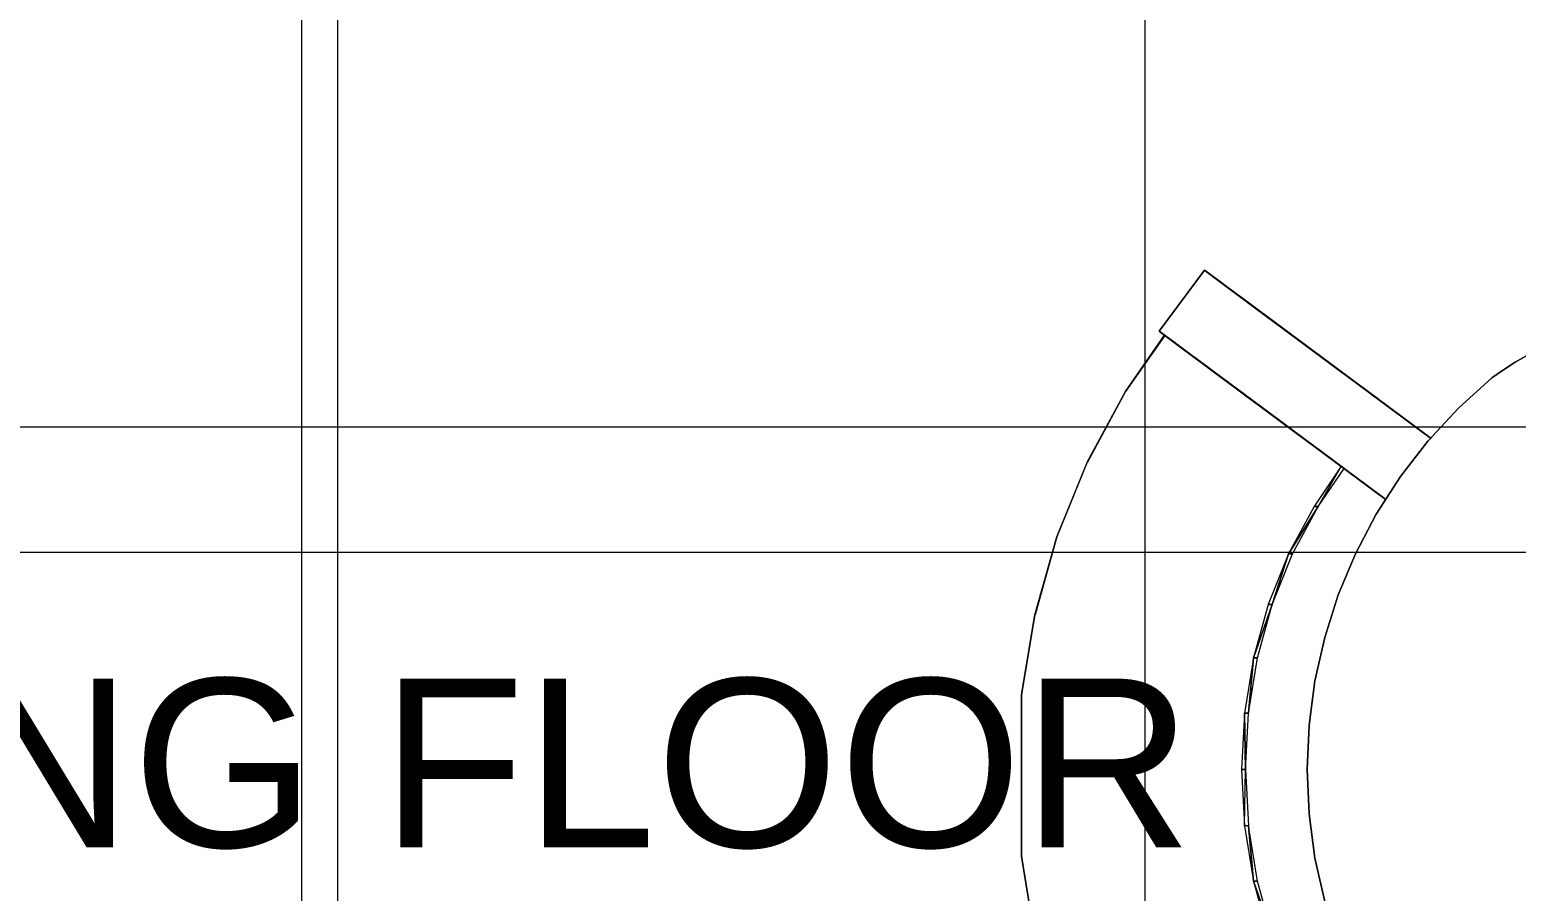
# Model space of a CAD drawing. Extents: x -566 to 72611, y -487 to 32334.
# Drawn here: x 101.5 to 123.54, y 300.11 to 312.89 of the extents above; entities that cross this region are included whole.
import ezdxf

# ---------------------------------------------------------------- set-up
doc = ezdxf.new("R2010")
doc.units = 0
doc.header["$LTSCALE"] = 0.5
doc.header["$MEASUREMENT"] = 0
doc.layers.add('Annotations', color=40, linetype='CONTINUOUS', lineweight=5)
doc.layers.add('ceilling', color=141, linetype='CONTINUOUS', lineweight=18)
doc.layers.add('floor', color=7, linetype='CONTINUOUS', lineweight=5, true_color=0xcfcfcf)
doc.layers.add('layout', color=7, linetype='CONTINUOUS', lineweight=5, true_color=0xcfcfcf)
doc.styles.get("Standard").update_dxf_attribs({"font": 'arial.ttf'})

msp = doc.modelspace()

# ---------------------------------------------------------------- hatches: boundary and pattern name
at = {"layer": 'floor'}
h = msp.add_hatch(dxfattribs=at)
h.set_pattern_fill('ANSI37', color=256, scale=100, angle=45)
h.set_pattern_definition([(90, (243.028, 267.632), (-12.5, 9e-16), []), (180, (243.028, 267.632), (-9e-16, -12.5), [])])
h.paths.add_polyline_path([(253.46925, 349.5), (154.11744, 349.5), (154.11744, 348.5), (101.14781, 348.5), (101.14781, 349.5), (0, 349.5), (0, 344.5), (36, 344.5, -0.33835703), (0, 308.66941), (0, 308.5), (0, 173.75), (253.46925, 173.75)])
h.paths.add_polyline_path([(36, 344.5), (0, 344.5), (0, 308.66941, 0.33835703)], flags=17)
h.paths.add_polyline_path([(253.46925, 173.75), (0, 173.75), (0, 173.74997), (0, 169.75), (253.46925, 169.75)])
h.paths.add_polyline_path([(253.46925, 169.75), (0, 169.75), (0, 149.21137), (36, 149.21137, -0.33835703), (0, 113.38078), (0, 113.21137), (0, 29.94998), (0, -5), (253.46925, -5)])
h.paths.add_polyline_path([(36, 149.21137), (0, 149.21137), (0, 113.38078, 0.33835703)], flags=17)
h.paths.add_polyline_path([(575.25, 169.75), (510, 169.75), (474.75, 169.75), (327.5, 169.75), (285.46925, 169.75), (285.46925, 165.75), (253.46925, 165.75), (253.46925, -5), (263.99725, -5), (263.99725, 95.99051), (287, 95.99051), (287, 97.5), (292, 97.5), (292, -5), (341.25, -5), (341.25, 13.02988), (341.25012, 15.02988), (346.24839, 15.02988, 0.36108524), (374.08728, 41.24999), (346.25012, 41.24999), (346.25012, 42.99999), (341.25, 42.99999), (341.25, 44.99999), (341.25, 97.5), (357.75, 97.5), (405.75, 97.5), (575.25, 97.5)])

# ---------------------------------------------------------------- linework, layer by layer
at = {"layer": 'ceilling'}
for p, q in [((106.06343, 349.5), (106.06343, 173.75)), ((0, 307), (533.5, 307))]:
    msp.add_line(p, q, dxfattribs=at)
at = {"layer": 'layout'}
for points in [[(118.2447, 308.41549, 72.59648), (118.91743, 309.31936, 72.63659), (118.91645, 309.32015, 72.59648)], [(119.74043, 308.70815, 72.38062), (118.99031, 309.26534, 72.37704), (118.91645, 309.32015, 72.59648)], [(119.74043, 308.70815, 72.38062), (118.91645, 309.32015, 72.59648), (119.66829, 308.76174, 72.5155)], [(119.66829, 308.76174, 72.5155), (118.91645, 309.32015, 72.59648), (119.59419, 308.81686, 72.6489)], [(119.59419, 308.81686, 72.6489), (118.91645, 309.32015, 72.59648), (118.91743, 309.31936, 72.63659)], [(119.59419, 308.81686, 72.6489), (118.91743, 309.31936, 72.63659), (118.92219, 309.31594, 72.67633)], [(119.59419, 308.81686, 72.6489), (118.92219, 309.31594, 72.67633), (119.51802, 308.87337, 72.78078)], [(119.51802, 308.87337, 72.78078), (118.92219, 309.31594, 72.67633), (118.93049, 309.30978, 72.71526)], [(119.51802, 308.87337, 72.78078), (118.93049, 309.30978, 72.71526), (118.94233, 309.30099, 72.75291)], [(119.51802, 308.87337, 72.78078), (118.94233, 309.30099, 72.75291), (118.95747, 309.2897, 72.78886)], [(119.51802, 308.87337, 72.78078), (118.95747, 309.2897, 72.78886), (119.49617, 308.88955, 72.81432)], [(119.49617, 308.88955, 72.81432), (118.95747, 309.2897, 72.78886), (118.9759, 309.27596, 72.82268)], [(119.49617, 308.88955, 72.81432), (118.9759, 309.27596, 72.82268), (119.47175, 308.9078, 72.84523)], [(119.47175, 308.9078, 72.84523), (118.9759, 309.27596, 72.82268), (118.99739, 309.26003, 72.85397)], [(119.81062, 308.65603, 72.2443), (119.06172, 309.21224, 72.15659), (118.99031, 309.26534, 72.37704)], [(119.81062, 308.65603, 72.2443), (118.99031, 309.26534, 72.37704), (119.74043, 308.70815, 72.38062)], [(119.47175, 308.9078, 72.84523), (118.99739, 309.26003, 72.85397), (119.44477, 308.92776, 72.87322)], [(119.44477, 308.92776, 72.87322), (118.99739, 309.26003, 72.85397), (119.02156, 309.24209, 72.88239)], [(119.44477, 308.92776, 72.87322), (119.02156, 309.24209, 72.88239), (119.4156, 308.94942, 72.89803)], [(119.4156, 308.94942, 72.89803), (119.02156, 309.24209, 72.88239), (119.04817, 309.22231, 72.9076)], [(119.4156, 308.94942, 72.89803), (119.04817, 309.22231, 72.9076), (119.38459, 308.97243, 72.91943)], [(119.38459, 308.97243, 72.91943), (119.04817, 309.22231, 72.9076), (119.07698, 309.20089, 72.92931)], [(119.9449, 308.55636, 71.96751), (119.13093, 309.16085, 71.93513), (119.06172, 309.21224, 72.15659)], [(119.87886, 308.60543, 72.10658), (119.06172, 309.21224, 72.15659), (119.81062, 308.65603, 72.2443)], [(119.87886, 308.60543, 72.10658), (119.06172, 309.21224, 72.15659), (119.9449, 308.55636, 71.96751)], [(119.38459, 308.97243, 72.91943), (119.07698, 309.20089, 72.92931), (119.352, 308.99673, 72.93721)], [(119.352, 308.99673, 72.93721), (119.07698, 309.20089, 72.92931), (119.09529, 309.18734, 72.93999)], [(119.352, 308.99673, 72.93721), (119.09529, 309.18734, 72.93999), (119.31794, 309.02193, 72.95121)], [(119.31794, 309.02193, 72.95121), (119.09529, 309.18734, 72.93999), (119.13972, 309.15432, 72.96123)], [(120.00898, 308.50875, 71.82712), (119.19795, 309.11111, 71.71272), (119.13093, 309.16085, 71.93513)], [(120.00898, 308.50875, 71.82712), (119.13093, 309.16085, 71.93513), (119.9449, 308.55636, 71.96751)], [(119.31794, 309.02193, 72.95121), (119.13972, 309.15432, 72.96123), (119.28303, 309.04793, 72.96131)], [(119.28303, 309.04793, 72.96131), (119.13972, 309.15432, 72.96123), (119.17537, 309.12783, 72.96735)], [(119.28303, 309.04793, 72.96131), (119.17537, 309.12783, 72.96735), (119.24739, 309.07436, 72.96739)], [(119.24739, 309.07436, 72.96739), (119.17537, 309.12783, 72.96735), (119.21138, 309.1011, 72.96942)], [(120.13081, 308.4183, 71.54256), (119.26252, 309.06313, 71.48937), (119.19795, 309.11111, 71.71272)], [(120.13081, 308.4183, 71.54256), (119.19795, 309.11111, 71.71272), (120.071, 308.46273, 71.68546)], [(120.071, 308.46273, 71.68546), (119.19795, 309.11111, 71.71272), (120.00898, 308.50875, 71.82712)], [(120.18855, 308.37539, 71.39848), (119.3249, 309.01681, 71.26513), (119.26252, 309.06313, 71.48937)], [(120.18855, 308.37539, 71.39848), (119.26252, 309.06313, 71.48937), (120.13081, 308.4183, 71.54256)], [(120.29768, 308.29439, 71.10691), (119.38496, 308.97225, 71.04002), (119.3249, 309.01681, 71.26513)], [(120.29768, 308.29439, 71.10691), (119.3249, 309.01681, 71.26513), (120.24421, 308.33407, 71.25325)], [(120.24421, 308.33407, 71.25325), (119.3249, 309.01681, 71.26513), (120.18855, 308.37539, 71.39848)], [(120.35603, 308.25106, 70.8681), (119.44258, 308.9294, 70.81409), (119.38496, 308.97225, 71.04002)], [(120.35603, 308.25106, 70.8681), (119.38496, 308.97225, 71.04002), (120.29768, 308.29439, 71.10691)], [(120.41182, 308.20956, 70.62846), (119.498, 308.88827, 70.58736), (119.44258, 308.9294, 70.81409)], [(120.41182, 308.20956, 70.62846), (119.44258, 308.9294, 70.81409), (120.35603, 308.25106, 70.8681)], [(120.46504, 308.17007, 70.38914), (119.55098, 308.84884, 70.35986), (119.498, 308.88827, 70.58736)], [(120.46504, 308.17007, 70.38914), (119.498, 308.88827, 70.58736), (120.41182, 308.20956, 70.62846)], [(120.50813, 308.13802, 70.18851), (119.602, 308.811, 70.13046), (119.55098, 308.84884, 70.35986)], [(120.50813, 308.13802, 70.18851), (119.55098, 308.84884, 70.35986), (120.46504, 308.17007, 70.38914)], [(120.55061, 308.10653, 69.9888), (119.64399, 308.77981, 69.93528), (119.602, 308.811, 70.13046)], [(120.55061, 308.10653, 69.9888), (119.602, 308.811, 70.13046), (120.50813, 308.13802, 70.18851)], [(120.59248, 308.07546, 69.78893), (119.68574, 308.74886, 69.73877), (119.64399, 308.77981, 69.93528)], [(120.59248, 308.07546, 69.78893), (119.64399, 308.77981, 69.93528), (120.55061, 308.10653, 69.9888)], [(120.63374, 308.04476, 69.58891), (119.72688, 308.71828, 69.54211), (119.68574, 308.74886, 69.73877)], [(120.63374, 308.04476, 69.58891), (119.68574, 308.74886, 69.73877), (120.59248, 308.07546, 69.78893)], [(120.67451, 308.01449, 69.38874), (119.76753, 308.68807, 69.34529), (119.72688, 308.71828, 69.54211)], [(120.67451, 308.01449, 69.38874), (119.72688, 308.71828, 69.54211), (120.63374, 308.04476, 69.58891)], [(120.71479, 307.98458, 69.18842), (119.80769, 308.65829, 69.14833), (119.76753, 308.68807, 69.34529)], [(120.71479, 307.98458, 69.18842), (119.76753, 308.68807, 69.34529), (120.67451, 308.01449, 69.38874)], [(120.75447, 307.9551, 68.98795), (119.84724, 308.62887, 68.95122), (119.80769, 308.65829, 69.14833)], [(120.75447, 307.9551, 68.98795), (119.80769, 308.65829, 69.14833), (120.71479, 307.98458, 69.18842)], [(120.79365, 307.92605, 68.78733), (119.8863, 308.59988, 68.75396), (119.84724, 308.62887, 68.95122)], [(120.79365, 307.92605, 68.78733), (119.84724, 308.62887, 68.95122), (120.75447, 307.9551, 68.98795)], [(119.84968, 308.6271, 43.25198), (120.80659, 307.9164, 43.59907), (120.72688, 307.97561, 43.07053)], [(120.80659, 307.9164, 43.59907), (119.84968, 308.6271, 43.25198), (119.92952, 308.56777, 43.78164)], [(120.83223, 307.89736, 68.58656), (119.92488, 308.57125, 68.55656), (119.8863, 308.59988, 68.75396)], [(120.83223, 307.89736, 68.58656), (119.8863, 308.59988, 68.75396), (120.79365, 307.92605, 68.78733)], [(120.87031, 307.8691, 68.38567), (119.96284, 308.54299, 68.35902), (119.92488, 308.57125, 68.55656)], [(120.87031, 307.8691, 68.38567), (119.92488, 308.57125, 68.55656), (120.83223, 307.89736, 68.58656)], [(120.80659, 307.9164, 43.59907), (119.92952, 308.56777, 43.78164), (120.88728, 307.85647, 44.12686)], [(120.88728, 307.85647, 44.12686), (119.92952, 308.56777, 43.78164), (120.01057, 308.50759, 44.31168)], [(120.90779, 307.84121, 68.18462), (120.00032, 308.51522, 68.16134), (119.96284, 308.54299, 68.35902)], [(120.90779, 307.84121, 68.18462), (119.96284, 308.54299, 68.35902), (120.87031, 307.8691, 68.38567)], [(120.94477, 307.8138, 67.98383), (120.03718, 308.48775, 67.96352), (120.00032, 308.51522, 68.16134)], [(120.94477, 307.8138, 67.98383), (120.00032, 308.51522, 68.16134), (120.90779, 307.84121, 68.18462)], [(120.88728, 307.85647, 44.12686), (120.01057, 308.50759, 44.31168), (120.96894, 307.79586, 44.65444)], [(120.96894, 307.79586, 44.65444), (120.01057, 308.50759, 44.31168), (120.09248, 308.44674, 44.84151)], [(117.74739, 307.52023, 72.52441), (118.32099, 308.35879, 72.88125), (118.32961, 308.35238, 72.8539)], [(118.31843, 308.36074, 72.37704), (119.06868, 307.80355, 72.38062), (118.2447, 308.41549, 72.59648)], [(118.2447, 308.41549, 72.59648), (119.06868, 307.80355, 72.38062), (118.99653, 307.85714, 72.5155)], [(118.2447, 308.41549, 72.59648), (118.99653, 307.85714, 72.5155), (118.92231, 307.91219, 72.6489)], [(118.2447, 308.41549, 72.59648), (118.92231, 307.91219, 72.6489), (118.24568, 308.41476, 72.63659)], [(118.24568, 308.41476, 72.63659), (118.92231, 307.91219, 72.6489), (118.25032, 308.41128, 72.67633)], [(118.25032, 308.41128, 72.67633), (118.92231, 307.91219, 72.6489), (118.84626, 307.96871, 72.78078)], [(118.25032, 308.41128, 72.67633), (118.84626, 307.96871, 72.78078), (118.25862, 308.40511, 72.71526)], [(118.25862, 308.40511, 72.71526), (118.84626, 307.96871, 72.78078), (118.27046, 308.39632, 72.75291)], [(118.27046, 308.39632, 72.75291), (118.84626, 307.96871, 72.78078), (118.28559, 308.38503, 72.78886)], [(118.28559, 308.38503, 72.78886), (118.84626, 307.96871, 72.78078), (118.82441, 307.98495, 72.81432)], [(118.28559, 308.38503, 72.78886), (118.82441, 307.98495, 72.81432), (118.30403, 308.37136, 72.82268)], [(118.30403, 308.37136, 72.82268), (118.82441, 307.98495, 72.81432), (118.79988, 308.00314, 72.84523)], [(118.30403, 308.37136, 72.82268), (118.79988, 308.00314, 72.84523), (118.32551, 308.35543, 72.85397)], [(118.38996, 308.30764, 72.15659), (119.13887, 307.75143, 72.2443), (118.31843, 308.36074, 72.37704)], [(118.31843, 308.36074, 72.37704), (119.13887, 307.75143, 72.2443), (119.06868, 307.80355, 72.38062)], [(118.32551, 308.35543, 72.85397), (118.79988, 308.00314, 72.84523), (118.7729, 308.02315, 72.87322)], [(118.32551, 308.35543, 72.85397), (118.7729, 308.02315, 72.87322), (118.34968, 308.33749, 72.88239)], [(118.34968, 308.33749, 72.88239), (118.7729, 308.02315, 72.87322), (118.74385, 308.04476, 72.89803)], [(118.34968, 308.33749, 72.88239), (118.74385, 308.04476, 72.89803), (118.37642, 308.31765, 72.9076)], [(118.37642, 308.31765, 72.9076), (118.74385, 308.04476, 72.89803), (118.71272, 308.06783, 72.91943)], [(118.37642, 308.31765, 72.9076), (118.71272, 308.06783, 72.91943), (118.40522, 308.29629, 72.92931)], [(118.45918, 308.25619, 71.93513), (119.27302, 307.65169, 71.96751), (118.38996, 308.30764, 72.15659)], [(118.38996, 308.30764, 72.15659), (119.27302, 307.65169, 71.96751), (119.20698, 307.70083, 72.10658)], [(118.38996, 308.30764, 72.15659), (119.20698, 307.70083, 72.10658), (119.13887, 307.75143, 72.2443)], [(118.40522, 308.29629, 72.92931), (118.71272, 308.06783, 72.91943), (118.68013, 308.09206, 72.93721)], [(118.40522, 308.29629, 72.92931), (118.68013, 308.09206, 72.93721), (118.42341, 308.28274, 72.93999)], [(120.94477, 307.8138, 67.98383), (120.07368, 308.46072, 67.76514), (120.03718, 308.48775, 67.96352)], [(121.13887, 307.6697, 66.91998), (120.26765, 308.31667, 66.7021), (120.07368, 308.46072, 67.76514)], [(121.13887, 307.6697, 66.91998), (120.07368, 308.46072, 67.76514), (120.94477, 307.8138, 67.98383)], [(120.83406, 307.89602, 63.59694), (120.07368, 308.46072, 67.76514), (120.26765, 308.31667, 66.7021)], [(120.96894, 307.79586, 44.65444), (120.09248, 308.44674, 44.84151), (121.05146, 307.73452, 45.18182)], [(121.05146, 307.73452, 45.18182), (120.09248, 308.44674, 44.84151), (120.17549, 308.38509, 45.37113)], [(121.05146, 307.73452, 45.18182), (120.17549, 308.38509, 45.37113), (121.13508, 307.67239, 45.70898)], [(121.13508, 307.67239, 45.70898), (120.17549, 308.38509, 45.37113), (120.25947, 308.32278, 45.90054)], [(121.13508, 307.67239, 45.70898), (120.25947, 308.32278, 45.90054), (121.21968, 307.60958, 46.23592)], [(121.21968, 307.60958, 46.23592), (120.25947, 308.32278, 45.90054), (120.34443, 308.25967, 46.42973)], [(121.70845, 307.2466, 63.79696), (120.83406, 307.89602, 63.59694), (120.26765, 308.31667, 66.7021)], [(121.70845, 307.2466, 63.79696), (120.26765, 308.31667, 66.7021), (121.13887, 307.6697, 66.91998)], [(118.42341, 308.28274, 72.93999), (118.68013, 308.09206, 72.93721), (118.64619, 308.11733, 72.95121)], [(118.42341, 308.28274, 72.93999), (118.64619, 308.11733, 72.95121), (118.46797, 308.24966, 72.96123)], [(118.46797, 308.24966, 72.96123), (118.43586, 308.27352, 72.94725), (118.42341, 308.28274, 72.93999)], [(118.52607, 308.2065, 71.71272), (119.33711, 307.60415, 71.82712), (118.45918, 308.25619, 71.93513)], [(118.45918, 308.25619, 71.93513), (119.33711, 307.60415, 71.82712), (119.27302, 307.65169, 71.96751)], [(118.46797, 308.24966, 72.96123), (118.64619, 308.11733, 72.95121), (118.61116, 308.14327, 72.96131)], [(118.46797, 308.24966, 72.96123), (118.61116, 308.14327, 72.96131), (118.50361, 308.22317, 72.96735)], [(118.50361, 308.22317, 72.96735), (118.61116, 308.14327, 72.96131), (118.57551, 308.16976, 72.96739)], [(118.50361, 308.22317, 72.96735), (118.57551, 308.16976, 72.96739), (118.5395, 308.19649, 72.96942)], [(118.59077, 308.15847, 71.48937), (119.45893, 307.51363, 71.54256), (118.52607, 308.2065, 71.71272)], [(118.52607, 308.2065, 71.71272), (119.45893, 307.51363, 71.54256), (119.39912, 307.55813, 71.68546)], [(118.52607, 308.2065, 71.71272), (119.39912, 307.55813, 71.68546), (119.33711, 307.60415, 71.82712)], [(118.65303, 308.11221, 71.26513), (119.51667, 307.47079, 71.39848), (118.59077, 308.15847, 71.48937)], [(118.59077, 308.15847, 71.48937), (119.51667, 307.47079, 71.39848), (119.45893, 307.51363, 71.54256)], [(118.71308, 308.06759, 71.04002), (119.6258, 307.38973, 71.10691), (118.65303, 308.11221, 71.26513)], [(118.65303, 308.11221, 71.26513), (119.6258, 307.38973, 71.10691), (119.57234, 307.42947, 71.25325)], [(118.65303, 308.11221, 71.26513), (119.57234, 307.42947, 71.25325), (119.51667, 307.47079, 71.39848)], [(118.77082, 308.02474, 70.81409), (119.68415, 307.34646, 70.8681), (118.71308, 308.06759, 71.04002)], [(118.71308, 308.06759, 71.04002), (119.68415, 307.34646, 70.8681), (119.6258, 307.38973, 71.10691)], [(121.21968, 307.60958, 46.23592), (120.34443, 308.25967, 46.42973), (121.30525, 307.54604, 46.76264)], [(121.30525, 307.54604, 46.76264), (120.34443, 308.25967, 46.42973), (120.43037, 308.19582, 46.9587)], [(121.30525, 307.54604, 46.76264), (120.43037, 308.19582, 46.9587), (121.39192, 307.48171, 47.28915)], [(121.39192, 307.48171, 47.28915), (120.43037, 308.19582, 46.9587), (120.51728, 308.13125, 47.48745)], [(121.39192, 307.48171, 47.28915), (120.51728, 308.13125, 47.48745), (121.47944, 307.41671, 47.81543)], [(121.47944, 307.41671, 47.81543), (120.51728, 308.13125, 47.48745), (120.60517, 308.06594, 48.01598)], [(121.47944, 307.41671, 47.81543), (120.60517, 308.06594, 48.01598), (121.56794, 307.35097, 48.34149)], [(121.56794, 307.35097, 48.34149), (120.60517, 308.06594, 48.01598), (120.69416, 307.99996, 48.54427)], [(118.82612, 307.9836, 70.58736), (119.74006, 307.30495, 70.62846), (118.77082, 308.02474, 70.81409)], [(118.77082, 308.02474, 70.81409), (119.74006, 307.30495, 70.62846), (119.68415, 307.34646, 70.8681)], [(118.87922, 307.94424, 70.35986), (119.79316, 307.26546, 70.38914), (118.82612, 307.9836, 70.58736)], [(118.82612, 307.9836, 70.58736), (119.79316, 307.26546, 70.38914), (119.74006, 307.30495, 70.62846)], [(118.93013, 307.90639, 70.13046), (119.83638, 307.23342, 70.18851), (118.87922, 307.94424, 70.35986)], [(118.87922, 307.94424, 70.35986), (119.83638, 307.23342, 70.18851), (119.79316, 307.26546, 70.38914)], [(118.97212, 307.87521, 69.93527), (119.87873, 307.20193, 69.9888), (118.93013, 307.90639, 70.13046)], [(118.93013, 307.90639, 70.13046), (119.87873, 307.20193, 69.9888), (119.83638, 307.23342, 70.18851)], [(119.01387, 307.8442, 69.73877), (119.9206, 307.1708, 69.78893), (118.97212, 307.87521, 69.93527)], [(118.97212, 307.87521, 69.93527), (119.9206, 307.1708, 69.78893), (119.87873, 307.20193, 69.9888)], [(121.56794, 307.35097, 48.34149), (120.69416, 307.99996, 48.54427), (121.65742, 307.28451, 48.86732)], [(121.65742, 307.28451, 48.86732), (120.69416, 307.99996, 48.54427), (120.78401, 307.93319, 49.07234)], [(121.65742, 307.28451, 48.86732), (120.78401, 307.93319, 49.07234), (121.74824, 307.21706, 49.39472)], [(121.74824, 307.21706, 49.39472), (120.78401, 307.93319, 49.07234), (120.87458, 307.86593, 49.59822)], [(122.26289, 306.83486, 60.13506), (121.38142, 307.48946, 59.98083), (120.83406, 307.89602, 63.59694)], [(122.26289, 306.83486, 60.13506), (120.83406, 307.89602, 63.59694), (121.70845, 307.2466, 63.79696)], [(121.74824, 307.21706, 49.39472), (120.87458, 307.86593, 49.59822), (121.84114, 307.14815, 49.94846)], [(121.84114, 307.14815, 49.94846), (120.87458, 307.86593, 49.59822), (120.96589, 307.79812, 50.14287)], [(123.34602, 307.84481, 59.43378), (123.52375, 307.95748, 60.56059), (123.52375, 307.95748, 59.43378)], [(123.52375, 307.95748, 60.56059), (123.34602, 307.84481, 59.43378), (123.34602, 307.84481, 60.56059)], [(123.52375, 307.95748, 59.43378), (123.70637, 308.06264, 60.56059), (123.70637, 308.06264, 59.43378)], [(123.70637, 308.06264, 60.56059), (123.52375, 307.95748, 59.43378), (123.52375, 307.95748, 60.56059)], [(119.055, 307.81362, 69.54211), (119.96186, 307.14016, 69.58891), (119.01387, 307.8442, 69.73877)], [(119.01387, 307.8442, 69.73877), (119.96186, 307.14016, 69.58891), (119.9206, 307.1708, 69.78893)], [(119.09578, 307.78341, 69.34529), (120.00264, 307.10982, 69.38874), (119.055, 307.81362, 69.54211)], [(119.055, 307.81362, 69.54211), (120.00264, 307.10982, 69.38874), (119.96186, 307.14016, 69.58891)], [(119.13581, 307.75362, 69.14833), (120.04292, 307.07998, 69.18842), (119.09578, 307.78341, 69.34529)], [(119.09578, 307.78341, 69.34529), (120.04292, 307.07998, 69.18842), (120.00264, 307.10982, 69.38874)], [(119.17549, 307.7242, 68.95122), (120.08259, 307.0505, 68.98795), (119.13581, 307.75362, 69.14833)], [(119.13581, 307.75362, 69.14833), (120.08259, 307.0505, 68.98795), (120.04292, 307.07998, 69.18842)], [(119.21455, 307.69521, 68.75396), (120.12178, 307.02138, 68.78733), (119.17549, 307.7242, 68.95122)], [(119.17549, 307.7242, 68.95122), (120.12178, 307.02138, 68.78733), (120.08259, 307.0505, 68.98795)], [(120.13484, 307.01174, 43.59907), (119.17781, 307.7225, 43.25198), (120.055, 307.07101, 43.07053)], [(119.17781, 307.7225, 43.25198), (120.13484, 307.01174, 43.59907), (119.25764, 307.66311, 43.78164)], [(119.253, 307.66659, 68.55656), (120.16035, 306.99276, 68.58656), (119.21455, 307.69521, 68.75396)], [(119.21455, 307.69521, 68.75396), (120.16035, 306.99276, 68.58656), (120.12178, 307.02138, 68.78733)], [(119.29097, 307.63839, 68.35902), (120.19844, 306.96444, 68.38567), (119.253, 307.66659, 68.55656)], [(119.253, 307.66659, 68.55656), (120.19844, 306.96444, 68.38567), (120.16035, 306.99276, 68.58656)], [(119.25764, 307.66311, 43.78164), (120.13484, 307.01174, 43.59907), (120.2154, 306.95187, 44.12686)], [(119.25764, 307.66311, 43.78164), (120.2154, 306.95187, 44.12686), (119.3387, 307.60299, 44.31168)], [(119.32844, 307.61056, 68.16134), (120.23603, 306.93661, 68.18462), (119.29097, 307.63839, 68.35902)], [(119.29097, 307.63839, 68.35902), (120.23603, 306.93661, 68.18462), (120.19844, 306.96444, 68.38567)], [(120.94477, 307.8138, 67.98383), (121.70845, 307.2466, 63.79696), (121.13887, 307.6697, 66.91998)], [(121.84114, 307.14815, 49.94846), (120.96589, 307.79812, 50.14287), (121.92817, 307.0834, 50.50533)], [(121.92817, 307.0834, 50.50533), (120.96589, 307.79812, 50.14287), (121.05098, 307.73495, 50.68686)], [(121.92817, 307.0834, 50.50533), (121.05098, 307.73495, 50.68686), (122.00935, 307.02315, 51.06343)], [(122.00935, 307.02315, 51.06343), (121.05098, 307.73495, 50.68686), (121.1302, 307.67605, 51.23205)], [(122.00935, 307.02315, 51.06343), (121.1302, 307.67605, 51.23205), (122.08454, 306.96731, 51.62269)], [(122.08454, 306.96731, 51.62269), (121.1302, 307.67605, 51.23205), (121.20369, 307.62154, 51.77837)], [(122.68025, 307.27547, 59.43378), (123.17329, 307.72475, 60.56059), (123.17329, 307.72475, 59.43378)], [(123.17329, 307.72475, 60.56059), (122.68025, 307.27547, 59.43378), (122.68025, 307.27547, 60.56059)], [(123.17329, 307.72475, 59.43378), (123.34602, 307.84481, 60.56059), (123.34602, 307.84481, 59.43378)], [(123.34602, 307.84481, 60.56059), (123.17329, 307.72475, 59.43378), (123.17329, 307.72475, 60.56059)], [(117.74739, 307.52023, 72.52441), (117.18086, 306.47311, 72.44084), (117.17829, 306.47286, 72.48107)], [(119.36543, 307.58315, 67.96352), (120.2729, 306.9092, 67.98383), (119.32844, 307.61056, 68.16134)], [(119.32844, 307.61056, 68.16134), (120.2729, 306.9092, 67.98383), (120.23603, 306.93661, 68.18462)], [(119.3387, 307.60299, 44.31168), (120.2154, 306.95187, 44.12686), (120.29707, 306.89126, 44.65444)], [(119.3387, 307.60299, 44.31168), (120.29707, 306.89126, 44.65444), (119.42073, 307.54208, 44.84151)], [(119.40193, 307.55605, 67.76514), (120.2729, 306.9092, 67.98383), (119.36543, 307.58315, 67.96352)], [(119.59578, 307.41207, 66.7021), (120.46699, 306.76504, 66.91998), (119.40193, 307.55605, 67.76514)], [(119.40193, 307.55605, 67.76514), (120.46699, 306.76504, 66.91998), (120.2729, 306.9092, 67.98383)], [(119.42073, 307.54208, 44.84151), (120.29707, 306.89126, 44.65444), (120.37971, 306.82986, 45.18182)], [(119.42073, 307.54208, 44.84151), (120.37971, 306.82986, 45.18182), (119.50361, 307.48049, 45.37113)], [(119.50361, 307.48049, 45.37113), (120.37971, 306.82986, 45.18182), (120.46333, 306.76778, 45.70898)], [(119.50361, 307.48049, 45.37113), (120.46333, 306.76778, 45.70898), (119.5876, 307.41811, 45.90054)], [(119.5876, 307.41811, 45.90054), (120.46333, 306.76778, 45.70898), (120.54792, 306.70498, 46.23592)], [(119.67256, 307.355, 46.42973), (120.54792, 306.70498, 46.23592), (119.5876, 307.41811, 45.90054)], [(120.16218, 306.99136, 63.59693), (121.03669, 306.34194, 63.79696), (119.59578, 307.41207, 66.7021)], [(119.59578, 307.41207, 66.7021), (121.03669, 306.34194, 63.79696), (120.46699, 306.76504, 66.91998)], [(122.08454, 306.96731, 51.62269), (121.20369, 307.62154, 51.77837), (122.15364, 306.91598, 52.183)], [(122.15364, 306.91598, 52.183), (121.20369, 307.62154, 51.77837), (121.27119, 307.57137, 52.32572)], [(122.15364, 306.91598, 52.183), (121.27119, 307.57137, 52.32572), (122.21687, 306.86904, 52.7443)], [(122.21687, 306.86904, 52.7443), (121.27119, 307.57137, 52.32572), (121.33296, 307.52554, 52.87402)], [(122.21687, 306.86904, 52.7443), (121.33296, 307.52554, 52.87402), (122.274, 306.82662, 53.30647)], [(122.274, 306.82662, 53.30647), (121.33296, 307.52554, 52.87402), (121.38874, 307.48409, 53.42318)], [(119.67256, 307.355, 46.42973), (120.54792, 306.70498, 46.23592), (120.6335, 306.64138, 46.76265)], [(119.67256, 307.355, 46.42973), (120.6335, 306.64138, 46.76265), (119.7585, 307.29122, 46.9587)], [(119.7585, 307.29122, 46.9587), (120.6335, 306.64138, 46.76265), (120.72004, 306.57711, 47.28915)], [(119.7585, 307.29122, 46.9587), (120.72004, 306.57711, 47.28915), (119.84541, 307.22665, 47.48745)], [(119.84541, 307.22665, 47.48745), (120.72004, 306.57711, 47.28915), (120.80757, 306.51211, 47.81543)], [(119.84541, 307.22665, 47.48745), (120.80757, 306.51211, 47.81543), (119.93342, 307.16134, 48.01598)], [(122.22859, 306.78609, 60.56059), (122.68025, 307.27547, 59.43378), (122.22859, 306.78609, 59.43378)], [(122.68025, 307.27547, 59.43378), (122.22859, 306.78609, 60.56059), (122.68025, 307.27547, 60.56059)], [(119.93342, 307.16134, 48.01598), (120.80757, 306.51211, 47.81543), (120.89607, 306.44631, 48.34149)], [(119.93342, 307.16134, 48.01598), (120.89607, 306.44631, 48.34149), (120.02229, 307.0953, 48.54427)], [(120.02229, 307.0953, 48.54427), (120.89607, 306.44631, 48.34149), (120.98567, 306.37984, 48.86732)], [(120.02229, 307.0953, 48.54427), (120.98567, 306.37984, 48.86732), (120.11213, 307.02853, 49.07234)], [(120.11213, 307.02853, 49.07234), (120.98567, 306.37984, 48.86732), (121.07649, 306.3124, 49.39472)], [(120.11213, 307.02853, 49.07234), (121.07649, 306.3124, 49.39472), (120.20271, 306.96133, 49.59822)], [(120.70967, 306.5848, 59.98083), (121.59101, 305.93026, 60.13506), (120.16218, 306.99136, 63.59693)], [(120.16218, 306.99136, 63.59693), (121.59101, 305.93026, 60.13506), (121.03669, 306.34194, 63.79696)], [(120.20271, 306.96133, 49.59822), (121.07649, 306.3124, 49.39472), (121.16926, 306.24349, 49.94846)], [(120.20271, 306.96133, 49.59822), (121.16926, 306.24349, 49.94846), (120.29402, 306.89352, 50.14287)], [(120.29402, 306.89352, 50.14287), (121.16926, 306.24349, 49.94846), (121.25642, 306.17879, 50.50533)], [(120.29402, 306.89352, 50.14287), (121.25642, 306.17879, 50.50533), (120.3791, 306.83028, 50.68686)], [(120.3791, 306.83028, 50.68686), (121.25642, 306.17879, 50.50533), (121.33747, 306.11849, 51.06343)], [(120.3791, 306.83028, 50.68686), (121.33747, 306.11849, 51.06343), (120.45845, 306.77145, 51.23205)], [(120.45845, 306.77145, 51.23205), (121.33747, 306.11849, 51.06343), (121.41267, 306.06271, 51.62269)], [(120.45845, 306.77145, 51.23205), (121.41267, 306.06271, 51.62269), (120.53181, 306.71688, 51.77837)], [(121.82185, 306.26034, 60.56059), (122.22859, 306.78609, 59.43378), (121.82185, 306.26034, 59.43378)], [(122.22859, 306.78609, 59.43378), (121.82185, 306.26034, 60.56059), (122.22859, 306.78609, 60.56059)], [(120.53181, 306.71688, 51.77837), (121.41267, 306.06271, 51.62269), (121.48188, 306.01131, 52.18301)], [(120.53181, 306.71688, 51.77837), (121.48188, 306.01131, 52.18301), (120.59944, 306.66671, 52.32572)], [(120.59944, 306.66671, 52.32572), (121.48188, 306.01131, 52.18301), (121.54499, 305.96444, 52.7443)], [(120.59944, 306.66671, 52.32572), (121.54499, 305.96444, 52.7443), (120.66108, 306.62087, 52.87402)], [(120.66108, 306.62087, 52.87402), (121.54499, 305.96444, 52.7443), (121.60212, 305.92202, 53.30647)], [(120.66108, 306.62087, 52.87402), (121.60212, 305.92202, 53.30647), (120.71687, 306.57949, 53.42318)], [(116.72773, 305.36562, 72.44822), (117.17903, 306.47097, 72.52123), (117.17829, 306.47286, 72.48107)], [(120.59883, 305.81472, 62.51992), (120.94087, 306.41308, 48.6044), (120.54133, 305.81472, 63.40948)], [(120.94087, 306.41308, 48.6044), (120.59883, 305.81472, 62.51992), (120.98567, 306.37984, 48.86732)], [(121.46284, 305.70205, 60.56059), (121.82185, 306.26034, 59.43378), (121.46284, 305.70205, 59.43378)], [(121.82185, 306.26034, 59.43378), (121.46284, 305.70205, 60.56059), (121.82185, 306.26034, 60.56059)], [(120.59883, 305.81472, 62.51992), (120.16304, 305.1155, 63.38502), (120.22053, 305.1155, 62.49546)], [(120.16304, 305.1155, 63.38502), (120.59883, 305.81472, 62.51992), (120.54133, 305.81472, 63.40948)], [(121.15449, 305.11544, 60.56059), (121.46284, 305.70205, 59.43378), (121.15449, 305.11544, 59.43378)], [(121.46284, 305.70205, 59.43378), (121.15449, 305.11544, 60.56059), (121.46284, 305.70205, 60.56059)], [(116.72773, 305.36562, 72.44822), (116.40388, 304.21267, 72.38605), (116.40132, 304.21264, 72.42629)], [(119.91963, 304.36336, 62.47601), (120.16304, 305.1155, 63.38502), (119.86213, 304.36336, 63.36555)], [(120.16304, 305.1155, 63.38502), (119.91963, 304.36336, 62.47601), (120.22053, 305.1155, 62.49546)], [(120.899, 304.50491, 60.56059), (121.15449, 305.11544, 59.43378), (120.899, 304.50491, 59.43378)], [(121.15449, 305.11544, 59.43378), (120.899, 304.50491, 60.56059), (121.15449, 305.11544, 60.56059)], [(119.91963, 304.36336, 62.47601), (119.64363, 303.57076, 63.35143), (119.70112, 303.57076, 62.46187)], [(119.64363, 303.57076, 63.35143), (119.91963, 304.36336, 62.47601), (119.86213, 304.36336, 63.36555)], [(120.69819, 303.87499, 60.56059), (120.899, 304.50491, 59.43378), (120.69819, 303.87499, 59.43378)], [(120.899, 304.50491, 59.43378), (120.69819, 303.87499, 60.56059), (120.899, 304.50491, 60.56059)], [(116.20356, 303.02892, 72.41556), (116.40254, 304.21175, 72.46648), (116.40132, 304.21264, 72.42629)], [(120.55378, 303.23046, 60.56059), (120.69819, 303.87499, 59.43378), (120.55378, 303.23046, 59.43378)], [(120.69819, 303.87499, 59.43378), (120.55378, 303.23046, 60.56059), (120.69819, 303.87499, 60.56059)], [(119.56855, 302.75082, 62.45329), (119.64363, 303.57076, 63.35143), (119.51106, 302.75082, 63.34285)], [(119.64363, 303.57076, 63.35143), (119.56855, 302.75082, 62.45329), (119.70112, 303.57076, 62.46187)], [(120.46662, 302.57607, 60.56059), (120.55378, 303.23046, 59.43378), (120.46662, 302.57607, 59.43378)], [(120.55378, 303.23046, 59.43378), (120.46662, 302.57607, 60.56059), (120.55378, 303.23046, 60.56059)], [(116.2032, 300.63122, 72.46829), (116.20356, 303.02892, 72.41556), (116.20198, 300.63045, 72.42811)], [(119.52412, 301.91705, 62.45042), (119.51106, 302.75082, 63.34285), (119.4665, 301.91705, 63.33997)], [(119.51106, 302.75082, 63.34285), (119.52412, 301.91705, 62.45042), (119.56855, 302.75082, 62.45329)], [(120.43757, 301.91677, 60.56059), (120.46662, 302.57607, 59.43378), (120.43757, 301.91677, 59.43378)], [(120.46662, 302.57607, 59.43378), (120.43757, 301.91677, 60.56059), (120.46662, 302.57607, 60.56059)], [(119.51106, 301.0833, 63.34285), (119.52412, 301.91705, 62.45042), (119.4665, 301.91705, 63.33997)], [(119.56855, 301.0833, 62.45329), (119.51106, 301.0833, 63.34285), (119.52412, 301.91705, 62.45042)], [(120.46662, 301.25744, 60.56059), (120.43757, 301.91677, 59.43378), (120.46662, 301.25744, 59.43378)], [(120.43757, 301.91677, 59.43378), (120.46662, 301.25744, 60.56059), (120.43757, 301.91677, 60.56059)], [(120.55378, 300.60305, 60.56059), (120.46662, 301.25744, 59.43378), (120.55378, 300.60305, 59.43378)], [(120.46662, 301.25744, 59.43378), (120.55378, 300.60305, 60.56059), (120.46662, 301.25744, 60.56059)], [(119.64363, 300.26336, 63.35143), (119.56855, 301.0833, 62.45329), (119.51106, 301.0833, 63.34285)], [(119.56855, 301.0833, 62.45329), (119.64363, 300.26336, 63.35143), (119.70112, 300.26336, 62.46187)], [(116.20442, 300.63012, 72.38787), (116.39814, 299.44665, 72.45122), (116.20198, 300.63045, 72.42811)], [(120.69819, 299.95852, 60.56059), (120.55378, 300.60305, 59.43378), (120.69819, 299.95852, 59.43378)], [(120.55378, 300.60305, 59.43378), (120.69819, 299.95852, 60.56059), (120.55378, 300.60305, 60.56059)], [(119.64363, 300.26336, 63.35143), (119.91963, 299.47076, 62.47601), (119.70112, 300.26336, 62.46187)], [(119.91963, 299.47076, 62.47601), (119.64363, 300.26336, 63.35143), (119.86213, 299.47076, 63.36555)]]:
    msp.add_3dface(points, dxfattribs=at)

# ---------------------------------------------------------------- texts
at = {"layer": 'Annotations', "insert": (89.43767, 303.26379), "char_height": 2.5, "attachment_point": 1}
msp.add_mtext_dynamic_manual_height_columns('EXSITING FLOOR', width=43.9043512, gutter_width=12.5, heights=[0], dxfattribs=at)

doc.saveas('drawing.dxf')
